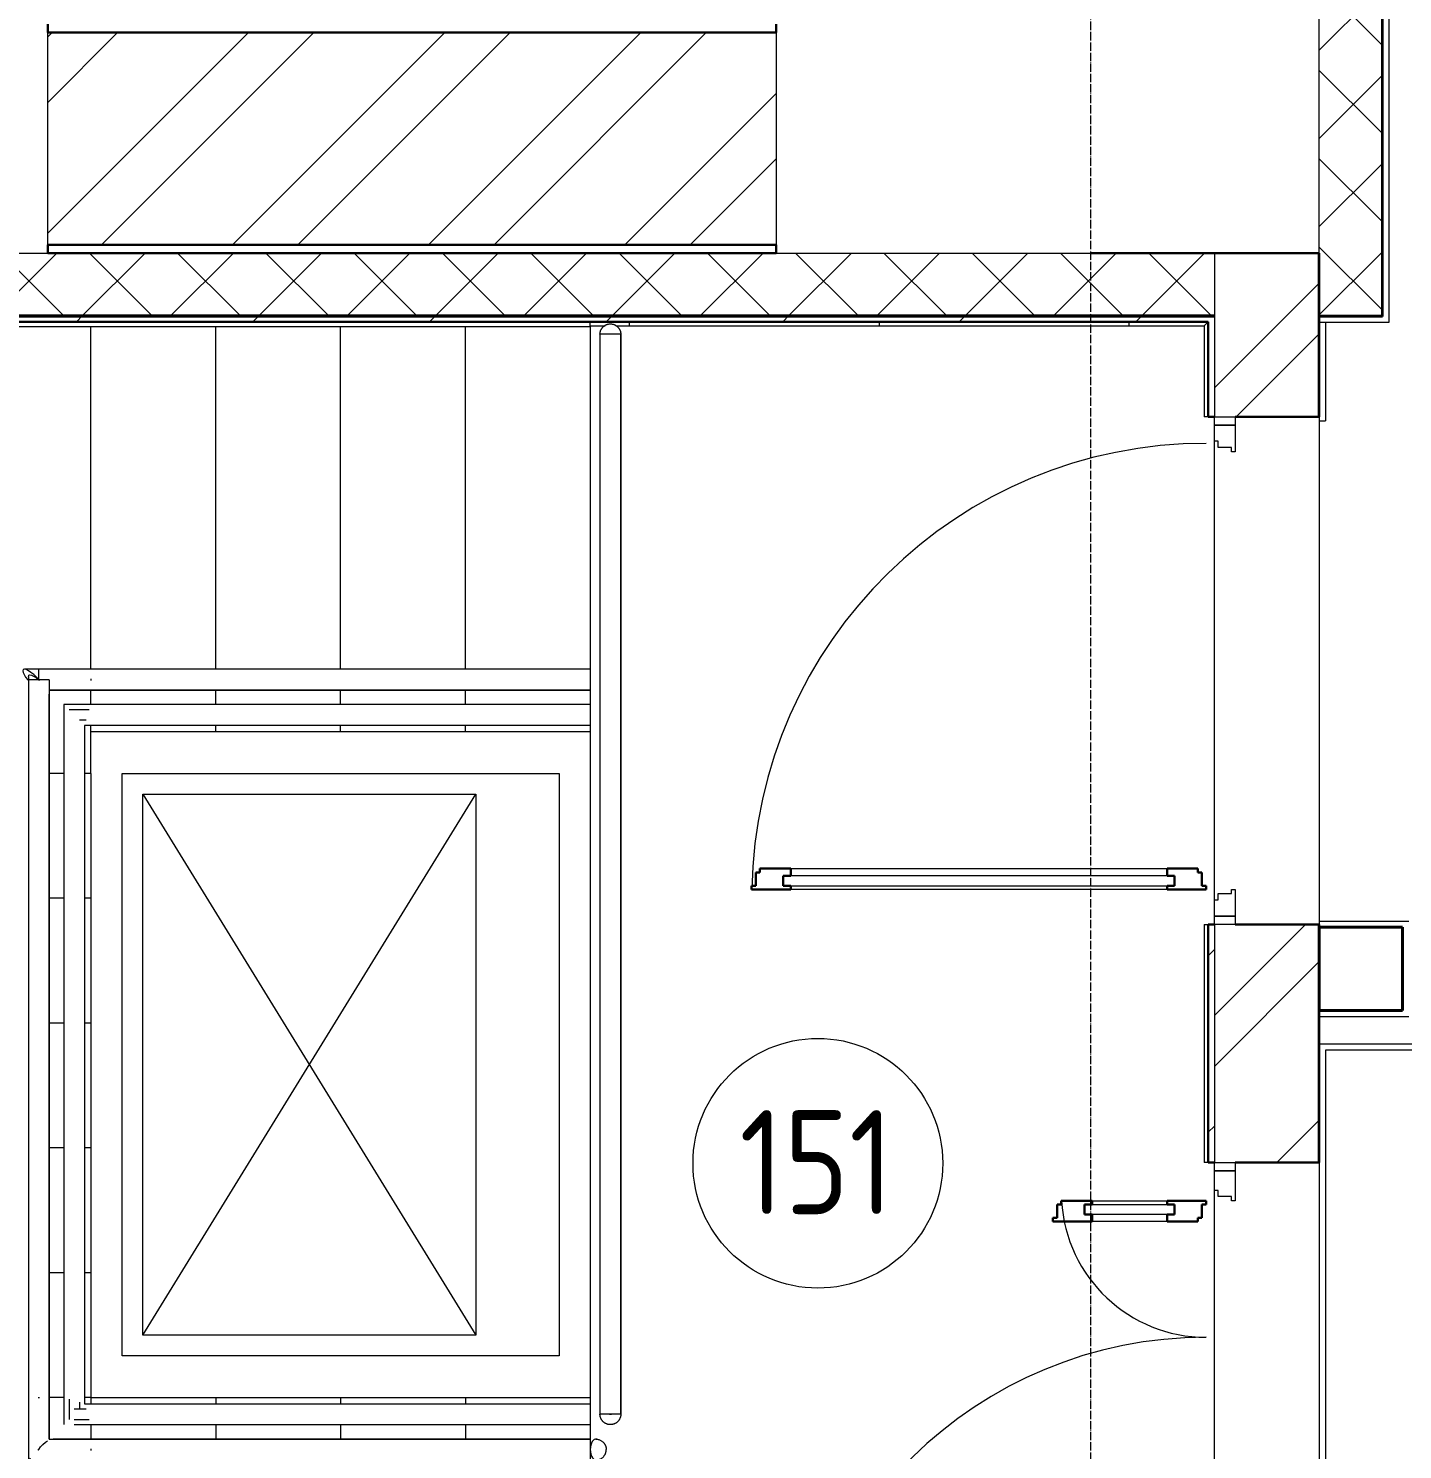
# Model space of a CAD drawing. Header units: millimetres. Extents: x -215207 to 92095, y -30385 to 123050.
# Drawn here: x -20644 to -17342, y 19885 to 23300 of the extents above; entities that cross this region are included whole.
import ezdxf

# ---------------------------------------------------------------- set-up
doc = ezdxf.new("R2010")
doc.units = ezdxf.units.MM
doc.linetypes.add('ADSK_Линия сетки', pattern=[25, 20, -2.5, 0, -2.5])
for name, color, linetype, lineweight in [('Балясины', 7, 'Continuous', 9), ('Двери', 7, 'Continuous', 9), ('Каркас_Импост', 7, 'Continuous', 9), ('Лестницы', 7, 'Continuous', 9), ('Марки помещений', 7, 'Continuous', 20), ('Монтажный зазор', 7, 'Continuous', 9), ('Несущие колонны', 7, 'Continuous', 20), ('Ограждение', 7, 'Continuous', 9), ('Оси', 7, 'Continuous', 9), ('Остекление', 7, 'Continuous', 9), ('Панель', 7, 'Continuous', 30), ('Перекрытия', 7, 'Continuous', 18), ('Поручни', 7, 'Continuous', 9), ('Стены', 7, 'Continuous', 18), ('Стены разрез', 7, 'Continuous', 30), ('Стены штриховка', 7, 'Continuous', 9), ('Тонкие линии', 7, 'Continuous', 18)]:
    doc.layers.add(name, color=color, linetype=linetype, lineweight=lineweight)
doc.layers.add('Открывание', color=7, linetype='Continuous', lineweight=9, true_color=0xc0c0c0)
doc.styles.add('GOST Common_3', font='GOST_Common.ttf', dxfattribs={"width": 0.9, "height": 2.5})
pattern_1 = [(0, (-45356.5, 7949.98), (406.4, 101.6), [33.528, -271.272, 33.528, -271.272, -1625.6]), (0, (-45356.5, 7949.98), (406.4, 101.6), [-609.6, 33.528, -576.072, 33.528, -271.272, -711.2]), (0, (-45356.5, 7949.98), (406.4, 101.6), [-1524, 33.528, -169.672, 33.528, -474.472]), (120, (-45204.1, 8000.78), (-291.18818, 301.15272), [33.528, -271.272, 33.528, -271.272, -1625.6]), (120, (-45204.1, 8000.78), (-291.18818, 301.15272), [-609.6, 33.528, -576.072, 33.528, -271.272, -711.2]), (120, (-45204.1, 8000.78), (-291.18818, 301.15272), [-1524, 33.528, -169.672, 33.528, -474.472]), (240, (-45153.3, 8203.98), (-115.21182, -402.75272), [33.528, -271.272, 33.528, -271.272, -1625.6]), (240, (-45153.3, 8203.98), (-115.21182, -402.75272), [-609.6, 33.528, -576.072, 33.528, -271.272, -711.2]), (240, (-45153.3, 8203.98), (-115.21182, -402.75272), [-1524, 33.528, -169.672, 33.528, -474.472])]
pattern_2 = [(45, (-45356.5, 7949.98), (-106.066, 106.066), []), (135, (-45356.5, 7949.98), (-106.066, -106.066), [])]
pattern_3 = [(45, (-45356.5, 7949.98), (-212.132, 212.132), [])]

# ---------------------------------------------------------------- blocks, each defined once
blk = doc.blocks.new('Ограждение - Ограждение-3880940-План 1 этажа смеж')
at = {"layer": 'Поручни'}
for p, q in [((24797.3, 13725.3), (24797.3, 13558.3)), ((24862.3, 13725.3), (24797.3, 13725.3)), ((24858.5, 13712.8), (24809.8, 13712.8)), ((26062.3, 13725.3), (24862.3, 13725.3)), ((24851, 13687.8), (24834.8, 13687.8)), ((24847.3, 13675.3), (24847.3, 13558.3)), ((26062.3, 13675.3), (24847.3, 13675.3)), ((24797.3, 13558.3), (24797.3, 12060.3)), ((24847.3, 13558.3), (24847.3, 12045.3)), ((24797.3, 12060.3), (24797.3, 11995.3)), ((24809.8, 12056.5), (24809.8, 12007.8)), ((24822.3, 12032.8), (24851, 12032.8)), ((24834.8, 12049), (24834.8, 12032.8)), ((24847.3, 12045.3), (26062.3, 12045.3)), ((26062.3, 12045.3), (26062.3, 11995.3)), ((24822.3, 12007.8), (24858.5, 12007.8)), ((24822.3, 11995.3), (24862.3, 11995.3)), ((24862.3, 11995.3), (26062.3, 11995.3))]:
    blk.add_line(p, q, dxfattribs=at)
blk = doc.blocks.new('Дверь_Alumark_однопольная с глухим окном_S50 - Дн-4_2_1220х2650 Л-5121045-План 1 этажа смеж')
at = {"layer": 'Каркас_Импост'}
for p, q in [((-465, -76), (-401, -76)), ((-465, -126), (-465, -76)), ((-411, -85), (-411, -117)), ((-401, -85), (-411, -85)), ((-401, -76), (-401, -85)), ((651, -76), (715, -76)), ((651, -85), (651, -76)), ((661, -85), (651, -85)), ((661, -117), (661, -85)), ((715, -76), (715, -126)), ((-426, -126), (-465, -126)), ((-426, -117), (-426, -126)), ((-411, -117), (-426, -117)), ((676, -117), (661, -117)), ((676, -126), (676, -117)), ((715, -126), (676, -126))]:
    blk.add_line(p, q, dxfattribs=at)
at = {"layer": 'Монтажный зазор'}
for p, q in [((-485, -76), (-465, -76)), ((-485, -126), (-485, -76)), ((-465, -76), (-465, -126)), ((715, -76), (735, -76)), ((715, -126), (715, -76)), ((735, -76), (735, -126)), ((-465, -126), (-485, -126)), ((735, -126), (715, -126))]:
    blk.add_line(p, q, dxfattribs=at)
at = {"layer": 'Остекление'}
for p, q in [((618, -222), (618, -1162)), ((642, -222), (618, -222)), ((642, -1162), (642, -222)), ((618, -1162), (642, -1162))]:
    blk.add_line(p, q, dxfattribs=at)
at = {"layer": 'Открывание'}
blk.add_arc((671, -146), 1092, 180, 268.9506, dxfattribs=at)
at = {"layer": 'Панель'}
for p, q in [((601, -166), (610, -166)), ((601, -240), (601, -166)), ((610, -166), (610, -156)), ((610, -156), (642, -156)), ((642, -146), (651, -146)), ((642, -156), (642, -146)), ((651, -146), (651, -240)), ((618, -240), (618, -222)), ((618, -222), (642, -222)), ((642, -222), (642, -240)), ((601, -240), (618, -240)), ((642, -240), (651, -240)), ((601, -1218), (601, -1144)), ((601, -1144), (618, -1144)), ((618, -1144), (618, -1162)), ((642, -1144), (651, -1144)), ((642, -1162), (642, -1144)), ((651, -1144), (651, -1238)), ((618, -1162), (642, -1162)), ((610, -1218), (601, -1218)), ((610, -1228), (610, -1218)), ((642, -1228), (610, -1228)), ((642, -1238), (642, -1228)), ((651, -1238), (642, -1238))]:
    blk.add_line(p, q, dxfattribs=at)
at = {"layer": 'Панель', "lineweight": 9}
for p, q in [((601, -1144), (601, -240)), ((651, -240), (651, -1144))]:
    blk.add_line(p, q, dxfattribs=at)
blk = doc.blocks.new('Дверь_Alumark_двупольная с глухим окном_S50 - Дн-5_1_5_1500х2650_Пр_фрамуга_-5114068-План 1 этажа смеж')
at = {"layer": 'Каркас_Импост'}
for p, q in [((-605, -76), (-533, -76)), ((-605, -126), (-605, -76)), ((-543, -85), (-543, -117)), ((-533, -85), (-543, -85)), ((-533, -76), (-533, -85)), ((783, -76), (855, -76)), ((783, -85), (783, -76)), ((793, -85), (783, -85)), ((793, -117), (793, -85)), ((855, -76), (855, -126)), ((-558, -126), (-605, -126)), ((-558, -117), (-558, -126)), ((-543, -117), (-558, -117)), ((808, -117), (793, -117)), ((808, -126), (808, -117)), ((855, -126), (808, -126))]:
    blk.add_line(p, q, dxfattribs=at)
at = {"layer": 'Монтажный зазор'}
for p, q in [((-625, -76), (-605, -76)), ((-625, -126), (-625, -76)), ((-605, -76), (-605, -126)), ((855, -76), (875, -76)), ((855, -126), (855, -76)), ((875, -76), (875, -126)), ((-605, -126), (-625, -126)), ((875, -126), (855, -126))]:
    blk.add_line(p, q, dxfattribs=at)
at = {"layer": 'Остекление'}
for p, q in [((-524, -222), (-500, -222)), ((-524, -438), (-524, -222)), ((-500, -222), (-500, -438)), ((750, -222), (750, -1098)), ((774, -222), (750, -222)), ((774, -1098), (774, -222)), ((-500, -438), (-524, -438)), ((750, -1098), (774, -1098))]:
    blk.add_line(p, q, dxfattribs=at)
at = {"layer": 'Открывание'}
for centre, radius, start, end in [((-553, -146), 348, 273.2947, 0), ((803, -146), 1008, 180, 268.8631)]:
    blk.add_arc(centre, radius, start, end, dxfattribs=at)
at = {"layer": 'Панель'}
for p, q in [((-533, -146), (-524, -146)), ((-533, -240), (-533, -146)), ((-524, -146), (-524, -156)), ((-524, -156), (-492, -156)), ((-492, -156), (-492, -166)), ((-492, -166), (-483, -166)), ((-483, -166), (-483, -240)), ((733, -166), (742, -166)), ((733, -240), (733, -166)), ((742, -166), (742, -156)), ((742, -156), (774, -156)), ((774, -146), (783, -146)), ((774, -156), (774, -146)), ((783, -146), (783, -240)), ((-524, -222), (-524, -240)), ((-500, -222), (-524, -222)), ((-500, -240), (-500, -222)), ((750, -240), (750, -222)), ((750, -222), (774, -222)), ((774, -222), (774, -240)), ((-524, -240), (-533, -240)), ((-483, -240), (-500, -240)), ((733, -240), (750, -240)), ((774, -240), (783, -240)), ((-533, -494), (-533, -420)), ((-524, -420), (-533, -420)), ((-524, -438), (-524, -420)), ((-500, -438), (-524, -438)), ((-500, -420), (-500, -438)), ((-483, -420), (-500, -420)), ((-483, -420), (-483, -514)), ((-524, -494), (-533, -494)), ((-524, -504), (-524, -494)), ((-492, -504), (-524, -504)), ((-492, -514), (-492, -504)), ((-483, -514), (-492, -514)), ((733, -1154), (733, -1080)), ((733, -1080), (750, -1080)), ((750, -1080), (750, -1098)), ((774, -1080), (783, -1080)), ((774, -1098), (774, -1080)), ((783, -1080), (783, -1174)), ((750, -1098), (774, -1098)), ((742, -1154), (733, -1154)), ((742, -1164), (742, -1154)), ((774, -1164), (742, -1164)), ((774, -1174), (774, -1164)), ((783, -1174), (774, -1174))]:
    blk.add_line(p, q, dxfattribs=at)
at = {"layer": 'Панель', "lineweight": 9}
for p, q in [((-533, -420), (-533, -240)), ((-483, -240), (-483, -420)), ((733, -1080), (733, -240)), ((783, -240), (783, -1080))]:
    blk.add_line(p, q, dxfattribs=at)
blk = doc.blocks.new('Ограждение - Ограждение-4967470-План 1 этажа смеж')
at = {"layer": 'Ограждение'}
h = blk.add_hatch(dxfattribs=at)
h.set_pattern_fill('FP_24', color=256, style=0, pattern_type=2)
h.set_pattern_definition([(0, (0, 0), (0, 600), []), (90, (0, 0), (-600, 4e-14), [])])
h.paths.add_polyline_path([(27537, 14635.3), (27547, 14645.3), (26062.3, 14645.3), (26062.3, 14635.3), (26099.4, 14636.2), (26103.2, 14637.1), (26102.6, 14636.2), (26108.4, 14638.9), (26110.6, 14636.9), (26113.9, 14638.3), (26118.2, 14636.9), (26118.9, 14637.7), (26125.9, 14635.3), (27535.5, 14635.3)])
at = {"layer": 'Поручни'}
for p, q in [((26062.3, 14635.3), (26062.3, 14645.3)), ((26062.3, 14635.3), (26097.9, 14635.3)), ((26123.4, 14635.3), (27537, 14635.3)), ((27537, 14635.3), (27547, 14645.3)), ((27537, 14635.3), (27537, 14417.3)), ((27547, 14417.3), (27537, 14417.3))]:
    blk.add_line(p, q, dxfattribs=at)
blk = doc.blocks.new('Ограждение - Ограждение-4967658-План 1 этажа смеж')
at = {"layer": 'Поручни'}
for p, q in [((27537, 13197.3), (27547, 13197.3)), ((27537, 13197.3), (27537, 12625.3)), ((27547, 12625.3), (27537, 12625.3))]:
    blk.add_line(p, q, dxfattribs=at)
blk = doc.blocks.new('Ограждение - Ограждение-4968691-План 1 этажа смеж')
at = {"layer": 'Поручни'}
for p, q in [((24862.3, 14643.3), (23881, 14643.3)), ((24862.3, 14633.3), (23891, 14633.3)), ((26062.3, 14643.3), (24862.3, 14643.3)), ((26062.3, 14633.3), (24862.3, 14633.3))]:
    blk.add_line(p, q, dxfattribs=at)
blk = doc.blocks.new('Тип верхнего поручня - Верхний поручень_Внутренний_-5321240-План 1 этажа смеж')
at = {"layer": 'Ограждение'}
for p, q in [((24855, 13810.3), (24702.8, 13810.3)), ((26062.3, 13810.3), (24855, 13810.3)), ((24712.3, 13793.1), (24712.3, 13544.9)), ((24762.3, 13760.3), (24855, 13760.3)), ((24762.3, 13544.9), (24762.3, 13750.8)), ((24855, 13760.3), (26062.3, 13760.3)), ((24712.3, 13544.9), (24712.3, 12053)), ((24762.3, 12053), (24762.3, 13544.9)), ((24712.3, 12053), (24712.3, 11900.6)), ((24762.3, 11960.3), (24762.3, 12053)), ((24880.2, 11960.3), (24771.9, 11960.3)), ((26062.3, 11960.3), (24880.2, 11960.3)), ((24737.3, 11935.3), (24734.9, 11933.9)), ((24744.4, 11910.3), (24880.2, 11910.3)), ((24880.2, 11910.3), (26062.3, 11910.3))]:
    blk.add_line(p, q, dxfattribs=at)
at = {"layer": 'Ограждение', "flags": 128}
for points in [[(24702.8, 13810.3), (24700, 13809.4), (24698.9, 13806.9), (24699.5, 13802.9), (24701.8, 13797.8), (24705.6, 13791.7), (24710.6, 13785.3), (24712.2, 13783.4)], [(24737.3, 13785.3), (24731.3, 13791.7), (24724.9, 13797.8), (24718.4, 13802.9), (24712.3, 13806.9), (24707, 13809.4), (24702.8, 13810.3)], [(24712.3, 13793.1), (24713.1, 13795.8), (24715.6, 13796.9), (24719.6, 13796.3), (24724.8, 13794.1), (24730.8, 13790.3), (24737.3, 13785.3), (24739.2, 13783.6)], [(24736.6, 11934), (24737.3, 11935.3), (24741.5, 11941.7), (24746.9, 11947.8), (24753.1, 11952.9), (24757.8, 11956)], [(26062.3, 11937.2), (26062.3, 11935.3), (26062.3, 11933.3)], [(24716.6, 11914.7), (24715.6, 11912.9), (24713.1, 11906.5), (24712.3, 11900.6)], [(24712.3, 11900.6), (24713.1, 11895.7), (24715.6, 11892), (24719.6, 11889.9), (24724.8, 11889.4), (24730.8, 11890.7), (24737.3, 11893.5), (24743.7, 11897.8), (24749.8, 11903.2), (24754.9, 11909.4)]]:
    blk.add_lwpolyline(points, dxfattribs=at)
at = {"layer": 'Ограждение'}
for points in [[(24862.2, 13787.2), (24862.3, 13786.6), (24862.3, 13785.3), (24862.3, 13783.9), (24862.2, 13783.3)], [(24735.3, 12060.2), (24735.9, 12060.3), (24737.3, 12060.3), (24738.6, 12060.3), (24739.2, 12060.2)], [(24862.3, 11937.2), (24862.3, 11936.6), (24862.2, 11935.3), (24862.3, 11933.9), (24862.3, 11933.3)]]:
    blk.add_open_spline(points, degree=3, dxfattribs=at)
blk = doc.blocks.new('Тип верхнего поручня - D50 шаг 75-V111-План 1 этажа смеж')
at = {"layer": 'Ограждение', "flags": 128}
for points in [[(26062.2, 13810.3), (26061.4, 13810.3), (26060.6, 13810.3), (26059.7, 13810.3), (26058.8, 13810.3), (26057.9, 13810.3), (26056.8, 13810.3), (26055.8, 13810.3), (26054.7, 13810.3), (26053.6, 13810.3), (26052.4, 13810.3), (26051.2, 13810.3), (26049.9, 13810.3), (26049.7, 13810.3)], [(26049.7, 13760.3), (26050.9, 13760.3), (26052.1, 13760.3), (26053.3, 13760.3), (26054.5, 13760.3), (26055.6, 13760.3), (26056.6, 13760.3), (26057.7, 13760.3), (26058.6, 13760.3), (26059.6, 13760.3), (26060.4, 13760.3), (26061.3, 13760.3), (26062.1, 13760.3)]]:
    blk.add_lwpolyline(points, dxfattribs=at)
blk = doc.blocks.new('Тип верхнего поручня - D50-6251584-План 1 этажа смеж')
at = {"layer": 'Ограждение', "flags": 128}
for points in [[(26075.6, 11960.3), (26077.5, 11960.2), (26079.3, 11960), (26081.1, 11959.7), (26082.8, 11959.2), (26084.5, 11958.6), (26086, 11958), (26087.5, 11957.3), (26088.8, 11956.5), (26090, 11955.7), (26091.1, 11954.9), (26092.1, 11954), (26093.1, 11953.2), (26093.9, 11952.3), (26094.6, 11951.5), (26095.3, 11950.6), (26095.9, 11949.8), (26096.5, 11949), (26097, 11948.3), (26097.4, 11947.5), (26097.8, 11946.8), (26098.2, 11946.1), (26098.5, 11945.4), (26098.8, 11944.7), (26099, 11944), (26099.3, 11943.4), (26099.5, 11942.7), (26099.6, 11942.1), (26099.8, 11941.5), (26100, 11940.9), (26100.1, 11940.3), (26100.2, 11939.8), (26100.3, 11939.2), (26100.4, 11938.7), (26100.4, 11938.1), (26100.5, 11937.6), (26100.5, 11937), (26100.6, 11936.5), (26100.6, 11935.9), (26100.6, 11935.4), (26100.6, 11935.3)], [(26075.6, 11910.3), (26077.5, 11910.3), (26079.3, 11910.5), (26081.1, 11910.9), (26082.8, 11911.3), (26084.5, 11911.9), (26086, 11912.5), (26087.5, 11913.3), (26088.8, 11914), (26090, 11914.8), (26091.1, 11915.7), (26092.1, 11916.5), (26093.1, 11917.4), (26093.9, 11918.2), (26094.6, 11919.1), (26095.3, 11919.9), (26095.9, 11920.7), (26096.5, 11921.5), (26097, 11922.3), (26097.4, 11923), (26097.8, 11923.8), (26098.2, 11924.5), (26098.5, 11925.2), (26098.8, 11925.9), (26099, 11926.5), (26099.3, 11927.2), (26099.5, 11927.8), (26099.6, 11928.4), (26099.8, 11929), (26100, 11929.6), (26100.1, 11930.2), (26100.2, 11930.8), (26100.3, 11931.3), (26100.4, 11931.9), (26100.4, 11932.4), (26100.5, 11933), (26100.5, 11933.5), (26100.6, 11934.1), (26100.6, 11934.6), (26100.6, 11935.1), (26100.6, 11935.3)]]:
    blk.add_lwpolyline(points, dxfattribs=at)
at = {"layer": 'Ограждение'}
for start_param, end_param in [(6.125101, 7.853982), (1.570796, 3.455752)]:
    blk.add_ellipse((26075.6, 11935.3), major_axis=(0, 25), ratio=0.533794, start_param=start_param, end_param=end_param, dxfattribs=at)
blk = doc.blocks.new('Тип верхнего поручня - Верхний поручень_Внутренний_-V112-План 1 этажа смеж')
at = {"layer": 'Ограждение'}
for p, q in [((24737.3, 13785.3), (24737.3, 13810.3)), ((24862.3, 13810.3), (24737.3, 13810.3)), ((26062.3, 13810.3), (24862.3, 13810.3)), ((24762.3, 13785.3), (24712.3, 13785.3)), ((24712.3, 13785.3), (24712.3, 12060.3)), ((24762.3, 13785.3), (24762.3, 12060.3)), ((24862.3, 13760.3), (24762.3, 13760.3)), ((26062.3, 13760.3), (24862.3, 13760.3)), ((24712.3, 12060.3), (24712.3, 11910.3)), ((24762.3, 12060.3), (24762.3, 11960.3)), ((24762.3, 11960.3), (24862.3, 11960.3)), ((24862.3, 11960.3), (26062.3, 11960.3)), ((26062.3, 11960.3), (26062.3, 11910.3)), ((24723.5, 11910.3), (24862.3, 11910.3)), ((24862.3, 11910.3), (26062.3, 11910.3))]:
    blk.add_line(p, q, dxfattribs=at)
blk = doc.blocks.new('Тип верхнего поручня - Верхний поручень_Внутренний_-V115-План 1 этажа смеж')
at = {"layer": 'Ограждение'}
for p, q in [((24737.3, 13785.3), (24737.3, 13810.3)), ((24862.3, 13810.3), (24737.3, 13810.3)), ((26062.3, 13810.3), (24862.3, 13810.3)), ((24762.3, 13785.3), (24712.3, 13785.3)), ((24712.3, 13785.3), (24712.3, 12060.3)), ((24762.3, 13785.3), (24762.3, 12060.3)), ((24862.3, 13760.3), (24762.3, 13760.3)), ((26062.3, 13760.3), (24862.3, 13760.3)), ((24712.3, 12060.3), (24712.3, 11910.3)), ((24762.3, 12060.3), (24762.3, 11960.3)), ((24762.3, 11960.3), (24862.3, 11960.3)), ((24862.3, 11960.3), (26062.3, 11960.3)), ((26062.3, 11960.3), (26062.3, 11910.3)), ((24723.5, 11910.3), (24862.3, 11910.3)), ((24862.3, 11910.3), (26062.3, 11910.3))]:
    blk.add_line(p, q, dxfattribs=at)
blk = doc.blocks.new('ADSK_КолоннаЖБ_Прямоугольная1 - Стойка дебаркадер-6252002-План 1 этажа смеж')
at = {"layer": 'Несущие колонны', "lineweight": 40}
for p, q in [((100, 100), (-100, 100)), ((-100, 100), (-100, -100)), ((-100, 100), (100, 100)), ((-100, -100), (-100, 100)), ((100, -100), (100, 100)), ((100, 100), (100, -100)), ((-100, -100), (100, -100)), ((100, -100), (-100, -100))]:
    blk.add_line(p, q, dxfattribs=at)
blk = doc.blocks.new('Тип перил - Перила_Внутренний_-6264792-План 1 этажа смеж')
at = {"layer": 'Ограждение'}
for p, q in [((26085.6, 14615.3), (26085.6, 12020.3)), ((26113, 14615.3), (26108.3, 14615.3)), ((26135.6, 12020.3), (26135.6, 14615.3)), ((26108.3, 12020.3), (26113, 12020.3))]:
    blk.add_line(p, q, dxfattribs=at)
blk = doc.blocks.new('Тип перил - D50-6251584-План 1 этажа смеж')
at = {"layer": 'Ограждение', "flags": 128}
for points in [[(0, 25), (1, 25), (2, 24.9), (3, 24.8), (4, 24.7), (5, 24.5), (5.9, 24.3), (6.9, 24), (7.9, 23.7), (8.8, 23.4), (9.7, 23), (10.6, 22.6), (11.5, 22.2), (12.4, 21.7), (13.3, 21.2), (14.1, 20.6), (14.9, 20.1), (15.7, 19.4), (16.5, 18.8), (17.2, 18.1), (17.9, 17.4), (18.6, 16.7), (19.3, 15.9), (19.9, 15.1), (20.5, 14.3), (21, 13.5), (21.6, 12.7), (22, 11.8), (22.5, 10.9), (22.9, 10), (23.3, 9.1), (23.6, 8.1), (24, 7.2), (24.2, 6.2), (24.4, 5.2), (24.6, 4.2), (24.8, 3.3), (24.9, 2.3), (25, 1.3), (25, 0.3), (25, 0)], [(25, 0), (25, -1), (24.9, -2), (24.8, -3), (24.7, -4), (24.5, -5), (24.3, -5.9), (24, -6.9), (23.7, -7.9), (23.4, -8.8), (23, -9.7), (22.6, -10.6), (22.2, -11.5), (21.7, -12.4), (21.2, -13.3), (20.6, -14.1), (20.1, -14.9), (19.4, -15.7), (18.8, -16.5), (18.1, -17.2), (17.4, -17.9), (16.7, -18.6), (15.9, -19.3), (15.1, -19.9), (14.3, -20.5), (13.5, -21), (12.7, -21.6), (11.8, -22), (10.9, -22.5), (10, -22.9), (9.1, -23.3), (8.1, -23.6), (7.2, -24), (6.2, -24.2), (5.2, -24.4), (4.2, -24.6), (3.3, -24.8), (2.3, -24.9), (1.3, -25), (0.3, -25), (0, -25)]]:
    blk.add_lwpolyline(points, dxfattribs=at)
blk = doc.blocks.new('Тип перил - Перила_Внутренний_-V127-План 1 этажа смеж')
at = {"layer": 'Ограждение'}
for p, q in [((26135.6, 14615.3), (26085.6, 14615.3)), ((26085.6, 14615.3), (26085.6, 12020.3)), ((26135.6, 14615.3), (26135.6, 12020.3)), ((26135.6, 12020.3), (26085.6, 12020.3))]:
    blk.add_line(p, q, dxfattribs=at)
blk = doc.blocks.new('Тип перил - D50-V128-План 1 этажа смеж')
at = {"layer": 'Ограждение', "flags": 128}
for points in [[(0, 25), (1, 25), (2, 24.9), (3, 24.8), (4, 24.7), (5, 24.5), (5.9, 24.3), (6.9, 24), (7.9, 23.7), (8.8, 23.4)], [(10.6, 22.6), (11.5, 22.2), (12.4, 21.7), (13.3, 21.2), (14.1, 20.6), (14.9, 20.1)], [(17.2, 18.1), (17.9, 17.4), (18.6, 16.7), (19.3, 15.9), (19.9, 15.1), (20.5, 14.3), (21, 13.5), (21.6, 12.7), (22, 11.8), (22.5, 10.9), (22.9, 10), (23.3, 9.1), (23.6, 8.1), (24, 7.2), (24.2, 6.2), (24.4, 5.2), (24.6, 4.2), (24.8, 3.3), (24.9, 2.3), (25, 1.3), (25, 0.3), (25, 0)], [(25, 0), (25, -1), (24.9, -2), (24.8, -3), (24.7, -4), (24.5, -5), (24.3, -5.9), (24, -6.9), (23.7, -7.9), (23.4, -8.8), (23, -9.7), (22.6, -10.6), (22.2, -11.5), (21.7, -12.4), (21.2, -13.3), (20.6, -14.1), (20.1, -14.9), (19.4, -15.7), (18.8, -16.5), (18.1, -17.2), (17.4, -17.9)], [(15.1, -19.9), (14.3, -20.5), (13.5, -21), (12.7, -21.6), (11.8, -22), (10.9, -22.5), (10, -22.9), (9.1, -23.3), (8.1, -23.6), (7.2, -24), (6.2, -24.2), (5.2, -24.4), (4.2, -24.6), (3.3, -24.8), (2.3, -24.9), (1.3, -25), (0.3, -25), (0, -25)]]:
    blk.add_lwpolyline(points, dxfattribs=at)
blk = doc.blocks.new('Тип перил - D50-V129-План 1 этажа смеж')
at = {"layer": 'Ограждение', "flags": 128}
for points in [[(0, 25), (1, 25), (2, 24.9), (3, 24.8), (4, 24.7), (5, 24.5), (5.9, 24.3), (6.9, 24), (7.9, 23.7), (8.8, 23.4)], [(10.6, 22.6), (11.5, 22.2), (12.4, 21.7), (13.3, 21.2), (14.1, 20.6), (14.9, 20.1)], [(17.2, 18.1), (17.9, 17.4), (18.6, 16.7), (19.3, 15.9), (19.9, 15.1), (20.5, 14.3), (21, 13.5), (21.6, 12.7), (22, 11.8), (22.5, 10.9), (22.9, 10), (23.3, 9.1), (23.6, 8.1), (24, 7.2), (24.2, 6.2), (24.4, 5.2), (24.6, 4.2), (24.8, 3.3), (24.9, 2.3), (25, 1.3), (25, 0.3), (25, 0)], [(25, 0), (25, -1), (24.9, -2), (24.8, -3), (24.7, -4), (24.5, -5), (24.3, -5.9), (24, -6.9), (23.7, -7.9), (23.4, -8.8), (23, -9.7), (22.6, -10.6), (22.2, -11.5), (21.7, -12.4), (21.2, -13.3), (20.6, -14.1), (20.1, -14.9), (19.4, -15.7), (18.8, -16.5), (18.1, -17.2), (17.4, -17.9)], [(15.1, -19.9), (14.3, -20.5), (13.5, -21), (12.7, -21.6), (11.8, -22), (10.9, -22.5), (10, -22.9), (9.1, -23.3), (8.1, -23.6), (7.2, -24), (6.2, -24.2), (5.2, -24.4), (4.2, -24.6), (3.3, -24.8), (2.3, -24.9), (1.3, -25), (0.3, -25), (0, -25)]]:
    blk.add_lwpolyline(points, dxfattribs=at)
blk = doc.blocks.new('ADSK_Марка_Помещение_ОдноЗначение_Номер - Номер-462100-План 1 этажа смеж')
at = {"layer": 'Марки помещений'}
blk.add_circle((0, 0), 3, dxfattribs=at)

msp = doc.modelspace()

# ---------------------------------------------------------------- hatches: boundary and pattern name
at = {"layer": 'Стены разрез', "lineweight": 9}
h = msp.add_hatch(dxfattribs=at)
h.set_pattern_fill('FP_5', color=256, style=0, pattern_type=2)
h.set_pattern_definition(pattern_1)
h.paths.add_polyline_path([(-17390.5, 22610.2), (-17390.5, 25960.2), (-17542.5, 25960.2), (-17542.5, 25958.2), (-17392.5, 25958.2), (-17392.5, 22610.2)])
h.paths.add_polyline_path([(-17390.5, 27640.2), (-17390.5, 29395.2), (-17542.5, 29395.2), (-17542.5, 29393.2), (-17392.5, 29393.2), (-17392.5, 27642.2), (-17542.5, 27642.2), (-17542.5, 27640.2)])
h.paths.add_polyline_path([(-17390.5, 30615.2), (-17390.5, 35410.2), (-17392.5, 35410.2), (-17392.5, 30617.2), (-17542.5, 30617.2), (-17542.5, 30615.2)])
h = msp.add_hatch(dxfattribs=at)
h.set_pattern_fill('FP_6', color=256, style=0, pattern_type=2)
h.set_pattern_definition(pattern_2)
h.paths.add_polyline_path([(-17542.5, 22610.2), (-17392.5, 22610.2), (-17392.5, 25958.2), (-17542.5, 25958.2), (-17542.5, 22760.2)])
h.paths.add_polyline_path([(-17542.5, 27642.2), (-17392.5, 27642.2), (-17392.5, 29393.2), (-17542.5, 29393.2), (-17542.5, 27790.2)])
h.paths.add_polyline_path([(-17542.5, 30617.2), (-17392.5, 30617.2), (-17392.5, 35410.2), (-17542.5, 35410.2), (-17542.5, 30765.2)])
h = msp.add_hatch(dxfattribs=at)
h.set_pattern_fill('FP_1', color=256, style=0, pattern_type=2)
h.set_pattern_definition([(45, (-45356.5, 7949.98), (-235.7317, 235.7317), []), (45, (-45199.35, 7949.98), (-235.7317, 235.7317), [])])
h.paths.add_polyline_path([(-19730.4, 22780.2), (-18847.5, 22780.2), (-18847.5, 23290.2), (-20597.5, 23290.2), (-20597.5, 22780.2), (-20447.9, 22780.2)])
h = msp.add_hatch(dxfattribs=at)
h.set_pattern_fill('FP_6', color=256, style=0, pattern_type=2)
h.set_pattern_definition(pattern_2)
h.paths.add_polyline_path([(-26129.5, 22610.2), (-26129.5, 22684.2), (-26127.5, 22684.2), (-26127.5, 22760.2), (-27167.5, 22760.2), (-27167.5, 22684.2), (-27165.5, 22684.2), (-27165.5, 22610.2), (-26188.3, 22610.2)])
h.paths.add_polyline_path([(-17794.5, 22610.2), (-17794.5, 22760.2), (-21490.5, 22760.2), (-21490.5, 22610.2), (-18295.3, 22610.2)])
h.paths.add_polyline_path([(-24375.5, 22610.2), (-23294.5, 22610.2), (-23294.5, 22684.2), (-23292.5, 22684.2), (-23292.5, 22760.2), (-24377.5, 22760.2), (-24377.5, 22684.2), (-24375.5, 22684.2)])
h.paths.add_polyline_path([(-28919.5, 22610.2), (-28919.5, 22684.2), (-28917.5, 22684.2), (-28917.5, 22760.2), (-29982.5, 22760.2), (-29982.5, 22684.2), (-29980.5, 22684.2), (-29980.5, 22610.2), (-29058.5, 22610.2)])
h.paths.add_polyline_path([(-31734.5, 22610.2), (-31734.5, 22684.2), (-31732.5, 22684.2), (-31732.5, 22760.2), (-32807.5, 22760.2), (-32807.5, 22684.2), (-32805.5, 22684.2), (-32805.5, 22610.2), (-31928.7, 22610.2)])
h.paths.add_polyline_path([(-38435.5, 22610.2), (-37359.5, 22610.2), (-37359.5, 22684.2), (-37357.5, 22684.2), (-37357.5, 22760.2), (-38437.5, 22760.2), (-38437.5, 22684.2), (-38435.5, 22684.2)])
h.paths.add_polyline_path([(-41292.5, 22610.2), (-40189.5, 22610.2), (-40189.5, 22684.2), (-40187.5, 22684.2), (-40187.5, 22760.2), (-41292.5, 22760.2), (-41292.5, 22684.2)])
h.paths.add_polyline_path([(-35605.5, 22610.2), (-34559.5, 22610.2), (-34559.5, 22684.2), (-34557.5, 22684.2), (-34557.5, 22760.2), (-35607.5, 22760.2), (-35607.5, 22684.2), (-35605.5, 22684.2)])
h = msp.add_hatch(dxfattribs=at)
h.set_pattern_fill('FP_16', color=256, style=0, pattern_type=2)
h.set_pattern_definition([(45, (-45356.5, 7949.98), (-251.447, 251.447), []), (45, (-45356.5, 8330.98), (-251.447, 251.447), [])])
h.paths.add_polyline_path([(-17577.7, 19010.2), (-17544.5, 19010.2), (-17544.5, 19075.2), (-17794.5, 19075.2), (-17794.5, 19010.2)])
h.paths.add_polyline_path([(-17794.5, 20575.2), (-17544.5, 20575.2), (-17544.5, 21147.2), (-17794.5, 21147.2), (-17794.5, 21070.8)])
h.paths.add_polyline_path([(-17794.5, 22367.2), (-17544.5, 22367.2), (-17544.5, 22760.2), (-17794.5, 22760.2), (-17794.5, 22608.2)])
h = msp.add_hatch(dxfattribs=at)
h.set_pattern_fill('FP_5', color=256, style=0, pattern_type=2)
h.set_pattern_definition(pattern_1)
h.paths.add_polyline_path([(-17542.5, 18760.2), (-17542.5, 19075.2), (-17544.5, 19075.2), (-17544.5, 18760.2)])
h.paths.add_polyline_path([(-17544.5, 20575.2), (-17542.5, 20575.2), (-17542.5, 21147.2), (-17544.5, 21147.2), (-17544.5, 21070.8)])
h.paths.add_polyline_path([(-17542.5, 22367.2), (-17542.5, 22760.2), (-17544.5, 22760.2), (-17544.5, 22367.2)])
h = msp.add_hatch(dxfattribs=at)
h.set_pattern_fill('FP_5', color=256, style=0, pattern_type=2)
h.set_pattern_definition(pattern_1)
h.paths.add_polyline_path([(-17794.5, 22608.2), (-17794.5, 22610.2), (-21490.5, 22610.2), (-21490.5, 22608.2), (-18295.3, 22608.2)])
h.paths.add_polyline_path([(-17392.5, 22608.2), (-17392.5, 22610.2), (-17542.5, 22610.2), (-17542.5, 22608.2)])
h.paths.add_polyline_path([(-38386.6, 22608.2), (-37357.5, 22608.2), (-37357.5, 22684.2), (-37359.5, 22684.2), (-37359.5, 22610.2), (-38435.5, 22610.2), (-38435.5, 22684.2), (-38437.5, 22684.2), (-38437.5, 22608.2)])
h.paths.add_polyline_path([(-40187.5, 22608.2), (-40187.5, 22684.2), (-40189.5, 22684.2), (-40189.5, 22610.2), (-41142.5, 22610.2), (-41140.5, 22608.2), (-40539.3, 22608.2)])
h.paths.add_polyline_path([(-35607.5, 22608.2), (-34557.5, 22608.2), (-34557.5, 22684.2), (-34559.5, 22684.2), (-34559.5, 22610.2), (-35605.5, 22610.2), (-35605.5, 22684.2), (-35607.5, 22684.2)])
h.paths.add_polyline_path([(-32807.5, 22608.2), (-31732.5, 22608.2), (-31732.5, 22684.2), (-31734.5, 22684.2), (-31734.5, 22610.2), (-32805.5, 22610.2), (-32805.5, 22684.2), (-32807.5, 22684.2), (-32807.5, 22630.6)])
h.paths.add_polyline_path([(-29982.5, 22608.2), (-28917.5, 22608.2), (-28917.5, 22684.2), (-28919.5, 22684.2), (-28919.5, 22610.2), (-29980.5, 22610.2), (-29980.5, 22684.2), (-29982.5, 22684.2)])
h.paths.add_polyline_path([(-23292.5, 22608.2), (-23292.5, 22684.2), (-23294.5, 22684.2), (-23294.5, 22610.2), (-24375.5, 22610.2), (-24375.5, 22684.2), (-24377.5, 22684.2), (-24377.5, 22608.2), (-23318.1, 22608.2)])
h.paths.add_polyline_path([(-27167.5, 22608.2), (-26127.5, 22608.2), (-26127.5, 22684.2), (-26129.5, 22684.2), (-26129.5, 22610.2), (-27165.5, 22610.2), (-27165.5, 22684.2), (-27167.5, 22684.2)])
h = msp.add_hatch(dxfattribs=at)
h.set_pattern_fill('FP_13', color=256, style=0, pattern_type=2)
h.set_pattern_definition(pattern_3)
h.paths.add_polyline_path([(-21490.5, 22595.2), (-17809.5, 22595.2), (-17809.5, 22610.2), (-21494.7, 22610.2), (-21494.7, 22595.2)])
h = msp.add_hatch(dxfattribs=at)
h.set_pattern_fill('FP_13', color=256, style=0, pattern_type=2)
h.set_pattern_definition(pattern_3)
h.paths.add_polyline_path([(-17794.5, 19025.2), (-17794.5, 19075.2), (-17809.5, 19075.2), (-17809.5, 19025.2)])
h.paths.add_polyline_path([(-17809.5, 20575.2), (-17794.5, 20575.2), (-17794.5, 21147.2), (-17809.5, 21147.2), (-17809.5, 21070.8)])
h.paths.add_polyline_path([(-17794.5, 22367.2), (-17794.5, 22610.2), (-17809.5, 22610.2), (-17809.5, 22367.2)])

# ---------------------------------------------------------------- linework, layer by layer
at = {"layer": 'Лестницы'}
for p, q in [((-20494.2, 22593.2), (-20494.2, 22595.2)), ((-20494.2, 22593.2), (-20494.2, 22595.2)), ((-20494.2, 21760.2), (-20494.2, 22583.2)), ((-20494.2, 21760.2), (-20494.2, 22583.2)), ((-20194.2, 22593.2), (-20194.2, 22595.2)), ((-20194.2, 22593.2), (-20194.2, 22595.2)), ((-20194.2, 21760.2), (-20194.2, 22583.2)), ((-20194.2, 21760.2), (-20194.2, 22583.2)), ((-19894.2, 22593.2), (-19894.2, 22595.2)), ((-19894.2, 22593.2), (-19894.2, 22595.2)), ((-19894.2, 21760.2), (-19894.2, 22583.2)), ((-19894.2, 21760.2), (-19894.2, 22583.2)), ((-19594.2, 22593.2), (-19594.2, 22595.2)), ((-19594.2, 22593.2), (-19594.2, 22595.2)), ((-19594.2, 21760.2), (-19594.2, 22583.2)), ((-19594.2, 21760.2), (-19594.2, 22583.2)), ((-20494.2, 21675.2), (-20494.2, 21710.2)), ((-20494.2, 21675.2), (-20494.2, 21710.2)), ((-20194.2, 21675.2), (-20194.2, 21710.2)), ((-20194.2, 21675.2), (-20194.2, 21710.2)), ((-19894.2, 21675.2), (-19894.2, 21710.2)), ((-19894.2, 21675.2), (-19894.2, 21710.2)), ((-19594.2, 21675.2), (-19594.2, 21710.2)), ((-19594.2, 21675.2), (-19594.2, 21710.2)), ((-20494.2, 21610.2), (-20494.2, 21625.2)), ((-20494.2, 21610.2), (-20494.2, 21625.2)), ((-20194.2, 21610.2), (-20194.2, 21625.2)), ((-20194.2, 21610.2), (-20194.2, 21625.2)), ((-19894.2, 21610.2), (-19894.2, 21625.2)), ((-19894.2, 21610.2), (-19894.2, 21625.2)), ((-19594.2, 21610.2), (-19594.2, 21625.2)), ((-19594.2, 21610.2), (-19594.2, 21625.2)), ((-20494.2, 21510.2), (-20494.2, 21610.2)), ((-20194.2, 21610.2), (-20494.2, 21610.2)), ((-19894.2, 21610.2), (-20194.2, 21610.2)), ((-19594.2, 21610.2), (-19894.2, 21610.2)), ((-19294.2, 21610.2), (-19594.2, 21610.2)), ((-20559.2, 21510.2), (-20594.2, 21510.2)), ((-20559.2, 21510.2), (-20594.2, 21510.2)), ((-20494.2, 21510.2), (-20509.2, 21510.2)), ((-20494.2, 21510.2), (-20509.2, 21510.2)), ((-20494.2, 21510.2), (-20494.2, 21210.2)), ((-20559.2, 21210.2), (-20594.2, 21210.2)), ((-20559.2, 21210.2), (-20594.2, 21210.2)), ((-20494.2, 21210.2), (-20509.2, 21210.2)), ((-20494.2, 21210.2), (-20509.2, 21210.2)), ((-20494.2, 21210.2), (-20494.2, 20910.2)), ((-20559.2, 20910.2), (-20594.2, 20910.2)), ((-20559.2, 20910.2), (-20594.2, 20910.2)), ((-20494.2, 20910.2), (-20509.2, 20910.2)), ((-20494.2, 20910.2), (-20509.2, 20910.2)), ((-20494.2, 20910.2), (-20494.2, 20610.2)), ((-20559.2, 20610.2), (-20594.2, 20610.2)), ((-20559.2, 20610.2), (-20594.2, 20610.2)), ((-20494.2, 20610.2), (-20509.2, 20610.2)), ((-20494.2, 20610.2), (-20509.2, 20610.2)), ((-20494.2, 20610.2), (-20494.2, 20310.2)), ((-20559.2, 20310.2), (-20594.2, 20310.2)), ((-20559.2, 20310.2), (-20594.2, 20310.2)), ((-20494.2, 20310.2), (-20509.2, 20310.2)), ((-20494.2, 20310.2), (-20509.2, 20310.2)), ((-20494.2, 20310.2), (-20494.2, 20010.2)), ((-20559.2, 20010.2), (-20594.2, 20010.2)), ((-20559.2, 20010.2), (-20594.2, 20010.2)), ((-20494.2, 20010.2), (-20509.2, 20010.2)), ((-20494.2, 20010.2), (-20509.2, 20010.2)), ((-20494.2, 20010.2), (-20494.2, 19995.2)), ((-20494.2, 20010.2), (-20194.2, 20010.2)), ((-20494.2, 20010.2), (-20494.2, 19995.2)), ((-20194.2, 20010.2), (-19894.2, 20010.2)), ((-20194.2, 20010.2), (-20194.2, 19995.2)), ((-20194.2, 20010.2), (-20194.2, 19995.2)), ((-19894.2, 20010.2), (-19594.2, 20010.2)), ((-19894.2, 20010.2), (-19894.2, 19995.2)), ((-19894.2, 20010.2), (-19894.2, 19995.2)), ((-19594.2, 20010.2), (-19294.2, 20010.2)), ((-19594.2, 20010.2), (-19594.2, 19995.2)), ((-19594.2, 20010.2), (-19594.2, 19995.2)), ((-20494.2, 19945.2), (-20494.2, 19910.2)), ((-20494.2, 19945.2), (-20494.2, 19910.2)), ((-20194.2, 19945.2), (-20194.2, 19910.2)), ((-20194.2, 19945.2), (-20194.2, 19910.2)), ((-19894.2, 19945.2), (-19894.2, 19910.2)), ((-19894.2, 19945.2), (-19894.2, 19910.2)), ((-19594.2, 19945.2), (-19594.2, 19910.2)), ((-19594.2, 19945.2), (-19594.2, 19910.2))]:
    msp.add_line(p, q, dxfattribs=at)
at = {"layer": 'Оси', "linetype": 'ADSK_Линия сетки'}
msp.add_line((-18092.5, 41539.2), (-18092.5, 17344.4), dxfattribs=at)
at = {"layer": 'Перекрытия', "color": 49, "ltscale": 100, "true_color": 0x464646}
for p, q in [((-19294.2, 22585.2), (-19294.2, 19995.2)), ((-19294.2, 19945.2), (-19294.2, 19910.2))]:
    msp.add_line(p, q, dxfattribs=at)
at = {"layer": 'Стены'}
for p, q in [((-17542.5, 22760.2), (-17542.5, 25960.2)), ((-17375.5, 25645.2), (-17375.5, 22593.2)), ((-20597.5, 22780.2), (-20597.5, 23290.2)), ((-18847.5, 23290.2), (-18847.5, 22780.2)), ((-21490.5, 22760.2), (-20597.5, 22760.2)), ((-18847.5, 22760.2), (-18092.5, 22760.2)), ((-17392.5, 22608.2), (-17390.5, 22608.2)), ((-17375.5, 22593.2), (-17542.5, 22593.2)), ((-17527.5, 22593.2), (-17527.5, 22357.2)), ((-17542.5, 22367.2), (-17542.5, 21147.2)), ((-17542.5, 22357.2), (-17527.5, 22357.2)), ((-17794.5, 21206.2), (-17794.5, 22308.2)), ((-17542.5, 21155.2), (-17327.5, 21155.2)), ((-17327.5, 20925.2), (-17542.5, 20925.2)), ((-17542.5, 20860.2), (-15690.5, 20860.2)), ((-15675.5, 20845.2), (-17527.5, 20845.2)), ((-17527.5, 20845.2), (-17527.5, 18743.2)), ((-17542.5, 20575.2), (-17542.5, 19075.2)), ((-17794.5, 19142.2), (-17794.5, 20508.2))]:
    msp.add_line(p, q, dxfattribs=at)
at = {"layer": 'Стены разрез'}
for p, q in [((-17390.5, 22608.2), (-17390.5, 25660.2)), ((-20597.5, 23290.2), (-20597.5, 23310.2)), ((-18847.5, 23310.2), (-18847.5, 23290.2)), ((-18847.5, 23290.2), (-20597.5, 23290.2)), ((-20597.5, 22760.2), (-20597.5, 22780.2)), ((-20597.5, 22780.2), (-18847.5, 22780.2)), ((-18847.5, 22780.2), (-18847.5, 22760.2)), ((-18847.5, 22760.2), (-20597.5, 22760.2)), ((-17542.5, 22760.2), (-18092.5, 22760.2)), ((-17542.5, 22367.2), (-17542.5, 22760.2)), ((-17794.5, 22610.2), (-21494.7, 22610.2)), ((-21490.5, 22608.2), (-17794.5, 22608.2)), ((-17542.5, 22608.2), (-17390.5, 22608.2)), ((-21479.7, 22595.2), (-17809.5, 22595.2)), ((-17809.5, 22595.2), (-17809.5, 22367.2)), ((-17809.5, 22367.2), (-17794.5, 22367.2)), ((-17744.5, 22367.2), (-17542.5, 22367.2)), ((-17809.5, 21147.2), (-17809.5, 20575.2)), ((-17794.5, 21147.2), (-17809.5, 21147.2)), ((-17542.5, 21147.2), (-17744.5, 21147.2)), ((-17542.5, 21140.2), (-17542.5, 21147.2)), ((-17542.5, 20575.2), (-17542.5, 20940.2)), ((-17809.5, 20575.2), (-17794.5, 20575.2)), ((-17744.5, 20575.2), (-17542.5, 20575.2))]:
    msp.add_line(p, q, dxfattribs=at)
at = {"layer": 'Стены штриховка'}
for p, q in [((-17392.5, 22608.2), (-17392.5, 25958.2)), ((-17794.5, 22760.2), (-17794.5, 22367.2)), ((-17544.5, 22367.2), (-17544.5, 22760.2)), ((-17390.5, 22610.2), (-17542.5, 22610.2)), ((-17794.5, 21147.2), (-17794.5, 20575.2)), ((-17544.5, 20575.2), (-17544.5, 21147.2))]:
    msp.add_line(p, q, dxfattribs=at)
at = {"layer": 'Тонкие линии'}
for p, q in [((-20419.2, 20110.2), (-20419.2, 21510.2)), ((-20419.2, 21510.2), (-19369.2, 21510.2)), ((-19369.2, 21510.2), (-19369.2, 20110.2)), ((-20369.2, 20160.2), (-20369.2, 21460.2)), ((-20369.2, 21460.2), (-19569.2, 21460.2)), ((-20369.2, 20160.2), (-19569.2, 21460.2)), ((-20369.2, 21460.2), (-19569.2, 20160.2)), ((-19569.2, 21460.2), (-19569.2, 20160.2)), ((-19569.2, 20160.2), (-20369.2, 20160.2)), ((-19369.2, 20110.2), (-20419.2, 20110.2))]:
    msp.add_line(p, q, dxfattribs=at)

# ---------------------------------------------------------------- block references
at = {"layer": 'Балясины'}
msp.add_blockref('Ограждение - Ограждение-3880940-План 1 этажа смеж', (-45356.5, 7950), dxfattribs=at)
at = {"layer": 'Двери', "rotation": 269.9999999999995}
for name, p in [('Дверь_Alumark_однопольная с глухим окном_S50 - Дн-4_2_1220х2650 Л-5121045-План 1 этажа смеж', (-17668.5, 21882.2)), ('Дверь_Alumark_двупольная с глухим окном_S50 - Дн-5_1_5_1500х2650_Пр_фрамуга_-5114068-План 1 этажа смеж', (-17668.5, 19950.2))]:
    msp.add_blockref(name, p, dxfattribs=at)
at = {"layer": 'Марки помещений', "xscale": 99.99999999999993, "yscale": 99.99999999999993, "zscale": 99.99999999999993}
msp.add_blockref('ADSK_Марка_Помещение_ОдноЗначение_Номер - Номер-462100-План 1 этажа смеж', (-18747.4, 20573.2), dxfattribs=at)
at = {"layer": 'Несущие колонны'}
msp.add_blockref('ADSK_КолоннаЖБ_Прямоугольная1 - Стойка дебаркадер-6252002-План 1 этажа смеж', (-17442.5, 21040.2), dxfattribs=at)
at = {"layer": 'Ограждение'}
for name, p, rotation in [('Тип перил - D50-6251584-План 1 этажа смеж', (-19245.9, 22565.2), 90.0000000000005), ('Тип перил - D50-V128-План 1 этажа смеж', (-19245.9, 22565.2), 90.0000000000005), ('Тип перил - D50-6251584-План 1 этажа смеж', (-19245.9, 19970.2), 270.0000000000005), ('Тип перил - D50-V129-План 1 этажа смеж', (-19245.9, 19970.2), 270.0000000000005)]:
    msp.add_blockref(name, p, dxfattribs=dict(at, rotation=rotation))
for name in ['Тип перил - Перила_Внутренний_-6264792-План 1 этажа смеж', 'Тип перил - Перила_Внутренний_-V127-План 1 этажа смеж', 'Тип верхнего поручня - Верхний поручень_Внутренний_-5321240-План 1 этажа смеж', 'Тип верхнего поручня - Верхний поручень_Внутренний_-V112-План 1 этажа смеж', 'Тип верхнего поручня - Верхний поручень_Внутренний_-V115-План 1 этажа смеж', 'Тип верхнего поручня - D50 шаг 75-V111-План 1 этажа смеж', 'Тип верхнего поручня - D50-6251584-План 1 этажа смеж']:
    msp.add_blockref(name, (-45356.5, 7950), dxfattribs=at)
at = {"layer": 'Поручни'}
for name in ['Ограждение - Ограждение-4968691-План 1 этажа смеж', 'Ограждение - Ограждение-4967470-План 1 этажа смеж', 'Ограждение - Ограждение-4967658-План 1 этажа смеж']:
    msp.add_blockref(name, (-45356.5, 7950), dxfattribs=at)

# ---------------------------------------------------------------- texts
at = {"layer": 'Марки помещений', "lineweight": 9, "insert": (-18935.9, 20700.9), "char_height": 250, "width": 468.987, "attachment_point": 1, "style": 'GOST Common_3'}
msp.add_mtext('151', dxfattribs=at)

doc.saveas('drawing.dxf')
